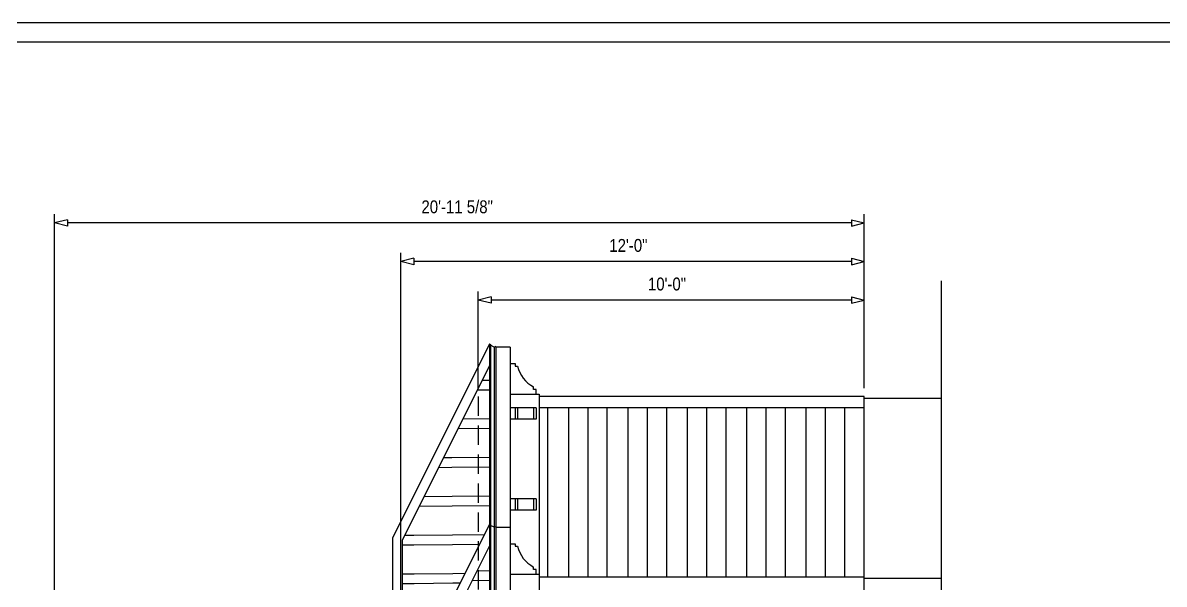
# Model space of a CAD drawing. Extents: x -175 to 1769, y -1164 to 204.
# Drawn here: x 1235.1 to 1589.8, y 29.8 to 204.4 of the extents above; entities that cross this region are included whole.
import ezdxf

# ---------------------------------------------------------------- set-up
doc = ezdxf.new("R2010")
doc.units = 0
doc.header["$LTSCALE"] = 12
doc.linetypes.add('DASHED', pattern=[0.75, 0.5, -0.25])
doc.layers.add('FRELEV', color=3, linetype='CONTINUOUS')
doc.layers.add('PAPER', color=3, linetype='CONTINUOUS')
doc.dimstyles.get("Standard").update_dxf_attribs({"dimtxt": 2.5, "dimasz": 2.5, "dimexe": 1.25, "dimexo": 0.625, "dimtad": 1, "dimcen": 2.5, "dimazin": 3, "dimtfac": 1, "dimtmove": 0, "dimatfit": 3})

# ---------------------------------------------------------------- blocks, each defined once
blk = doc.blocks.new('*D0')
at = {"layer": 'FRELEV', "color": 2, "linetype": 'CONTINUOUS'}
for p, q in [((1245.007, -219.161), (1245.007, 144.84)), ((1249.007, 143.176), (1245.007, 142.176)), ((1249.007, 141.176), (1245.007, 142.176)), ((1249.007, 143.176), (1249.007, 141.176)), ((1492.623, 142.176), (1249.007, 142.176)), ((1492.623, 143.176), (1496.623, 142.176)), ((1492.623, 143.176), (1492.623, 141.176)), ((1492.623, 141.176), (1496.623, 142.176)), ((1496.623, 90.84), (1496.623, 144.84))]:
    blk.add_line(p, q, dxfattribs=at)
at = {"layer": 'FRELEV', "color": 2, "linetype": 'CONTINUOUS', "width": 0.87}
blk.add_text('20\'-11 5/8"', height=4, dxfattribs=at).set_placement((1359.002, 145.176))
blk = doc.blocks.new('*D1')
at = {"layer": 'FRELEV', "color": 2, "linetype": 'CONTINUOUS'}
for p, q in [((1352.623, -353.5348), (1352.623, 132.84)), ((1496.623, 90.84), (1496.623, 132.84)), ((1356.623, 131.176), (1352.623, 130.176)), ((1356.623, 129.176), (1352.623, 130.176)), ((1356.623, 131.176), (1356.623, 129.176)), ((1492.623, 130.176), (1356.623, 130.176)), ((1492.623, 131.176), (1496.623, 130.176)), ((1492.623, 131.176), (1492.623, 129.176)), ((1492.623, 129.176), (1496.623, 130.176))]:
    blk.add_line(p, q, dxfattribs=at)
at = {"layer": 'FRELEV', "color": 2, "linetype": 'CONTINUOUS', "width": 0.87}
blk.add_text('12\'-0"', height=4, dxfattribs=at).set_placement((1417.386, 133.176))
blk = doc.blocks.new('*D2')
at = {"layer": 'FRELEV', "color": 2, "linetype": 'CONTINUOUS'}
for p, q in [((1376.623, 90.83993), (1376.623, 120.84)), ((1496.623, 90.84), (1496.623, 120.84)), ((1380.623, 119.176), (1376.623, 118.176)), ((1380.623, 117.176), (1376.623, 118.176)), ((1380.623, 119.176), (1380.623, 117.176)), ((1492.623, 118.176), (1380.623, 118.176)), ((1492.623, 119.176), (1496.623, 118.176)), ((1492.623, 119.176), (1492.623, 117.176)), ((1492.623, 117.176), (1496.623, 118.176))]:
    blk.add_line(p, q, dxfattribs=at)
at = {"layer": 'FRELEV', "color": 2, "linetype": 'CONTINUOUS', "width": 0.87}
blk.add_text('10\'-0"', height=4, dxfattribs=at).set_placement((1429.386, 121.176))
blk = doc.blocks.new('HCH1')
at = {"layer": 'FRELEV', "color": 1, "linetype": 'CONTINUOUS'}
for p, q in [((0, 48.65), (0, 52.5)), ((6.45, 48.65), (6.45, 52.5)), ((12.45, 48.65), (12.45, 52.5)), ((18.45, 48.65), (18.45, 52.5)), ((24.9, 48.65), (24.9, 52.5)), ((30.9, 48.65), (30.9, 52.5)), ((36.9, 48.65), (36.9, 52.5)), ((43.35, 48.65), (43.35, 52.5)), ((49.35, 48.65), (49.35, 52.5)), ((55.35, 48.65), (55.35, 52.5)), ((61.81, 48.65), (61.81, 52.5)), ((67.81, 48.65), (67.81, 52.5)), ((73.81, 48.65), (73.81, 52.5)), ((80.26, 48.65), (80.26, 52.5)), ((86.26, 48.65), (86.26, 52.5)), ((92.26, 48.65), (92.26, 52.5)), ((0, 36.48), (0, 48.79)), ((6.45, 36.48), (6.45, 48.79)), ((12.45, 36.48), (12.45, 48.79)), ((18.45, 36.48), (18.45, 48.79)), ((24.9, 36.48), (24.9, 48.79)), ((30.9, 36.48), (30.9, 48.79)), ((36.9, 36.48), (36.9, 48.79)), ((43.35, 36.48), (43.35, 48.79)), ((49.35, 36.48), (49.35, 48.79)), ((55.35, 36.48), (55.35, 48.79)), ((61.81, 36.48), (61.81, 48.79)), ((67.81, 36.48), (67.81, 48.79)), ((73.81, 36.48), (73.81, 48.79)), ((80.26, 36.48), (80.26, 48.79)), ((86.26, 36.48), (86.26, 48.79)), ((92.26, 36.48), (92.26, 48.79)), ((0, 24.32), (0, 36.63)), ((6.45, 24.32), (6.45, 36.63)), ((12.45, 24.32), (12.45, 36.63)), ((18.45, 24.32), (18.45, 36.63)), ((24.9, 24.32), (24.9, 36.63)), ((30.9, 24.32), (30.9, 36.63)), ((36.9, 24.32), (36.9, 36.63)), ((43.35, 24.32), (43.35, 36.63)), ((49.35, 24.32), (49.35, 36.63)), ((55.35, 24.32), (55.35, 36.63)), ((61.81, 24.32), (61.81, 36.63)), ((67.81, 24.32), (67.81, 36.63)), ((73.81, 24.32), (73.81, 36.63)), ((80.26, 24.32), (80.26, 36.63)), ((86.26, 24.32), (86.26, 36.63)), ((92.26, 24.32), (92.26, 36.63)), ((0, 12.15), (0, 24.47)), ((6.45, 12.15), (6.45, 24.47)), ((12.45, 12.15), (12.45, 24.47)), ((18.45, 12.15), (18.45, 24.47)), ((24.9, 12.15), (24.9, 24.47)), ((30.9, 12.15), (30.9, 24.47)), ((36.9, 12.15), (36.9, 24.47)), ((43.35, 12.15), (43.35, 24.47)), ((49.35, 12.15), (49.35, 24.47)), ((55.35, 12.15), (55.35, 24.47)), ((61.81, 12.15), (61.81, 24.47)), ((67.81, 12.15), (67.81, 24.47)), ((73.81, 12.15), (73.81, 24.47)), ((80.26, 12.15), (80.26, 24.47)), ((86.26, 12.15), (86.26, 24.47)), ((92.26, 12.15), (92.26, 24.47)), ((0, 0), (0, 12.3)), ((6.45, 0), (6.45, 12.3)), ((12.45, 0), (12.45, 12.3)), ((18.45, 0), (18.45, 12.3)), ((24.9, 0), (24.9, 12.3)), ((30.9, 0), (30.9, 12.3)), ((36.9, 0), (36.9, 12.3)), ((43.35, 0), (43.35, 12.3)), ((49.35, 0), (49.35, 12.3)), ((55.35, 0), (55.35, 12.3)), ((61.81, 0), (61.81, 12.3)), ((67.81, 0), (67.81, 12.3)), ((73.81, 0), (73.81, 12.3)), ((80.26, 0), (80.26, 12.3)), ((86.26, 0), (86.26, 12.3)), ((92.26, 0), (92.26, 12.3)), ((0, 0), (0, 0.14)), ((6.45, 0), (6.45, 0.14)), ((12.45, 0), (12.45, 0.14)), ((18.45, 0), (18.45, 0.14)), ((24.9, 0), (24.9, 0.14)), ((30.9, 0), (30.9, 0.14)), ((36.9, 0), (36.9, 0.14)), ((43.35, 0), (43.35, 0.14)), ((49.35, 0), (49.35, 0.14)), ((55.35, 0), (55.35, 0.14)), ((61.81, 0), (61.81, 0.14)), ((67.81, 0), (67.81, 0.14)), ((73.81, 0), (73.81, 0.14)), ((80.26, 0), (80.26, 0.14)), ((86.26, 0), (86.26, 0.14)), ((92.26, 0), (92.26, 0.14))]:
    blk.add_line(p, q, dxfattribs=at)
blk = doc.blocks.new('HCH22')
at = {"layer": 'FRELEV', "color": 1, "linetype": 'CONTINUOUS'}
for p, q in [((119.33, 721.07), (123.32, 721.1)), ((117.82, 718.06), (123.36, 718.1))]:
    blk.add_line(p, q, dxfattribs=at)
blk = doc.blocks.new('HCH23')
at = {"layer": 'FRELEV', "color": 1, "linetype": 'CONTINUOUS'}
for p, q in [((24.92, 96.22), (27.18, 96.24)), ((23.41, 93.21), (27.18, 93.24)), ((18.89, 84.17), (27.18, 84.24)), ((17.38, 81.15), (27.18, 81.24)), ((12.86, 72.12), (15.43, 72.14)), ((15.43, 72.14), (27.18, 72.24)), ((11.36, 69.1), (15.45, 69.14)), ((15.45, 69.14), (27.18, 69.24)), ((5.33, 57.05), (15.56, 57.14)), ((6.84, 60.06), (15.53, 60.14)), ((15.53, 60.14), (27.18, 60.24)), ((15.56, 57.14), (27.18, 57.24)), ((0.81, 48.01), (3.64, 48.03)), ((3.64, 48.03), (15.63, 48.14)), ((15.63, 48.14), (25.56, 48.22)), ((0, 45), (3.66, 45.03)), ((3.66, 45.03), (15.66, 45.14)), ((15.66, 45.14), (24.06, 45.21)), ((0, 36), (3.74, 36.03)), ((3.74, 36.03), (15.74, 36.14)), ((15.74, 36.14), (19.54, 36.17)), ((0, 33), (3.77, 33.03)), ((3.77, 33.03), (15.77, 33.14)), ((15.77, 33.14), (18.03, 33.16)), ((0, 24), (3.84, 24.03)), ((3.84, 24.03), (13.51, 24.12)), ((0, 21), (3.87, 21.03)), ((3.87, 21.03), (12, 21.11)), ((0, 12), (3.95, 12.03)), ((3.95, 12.03), (7.48, 12.07)), ((0, 9), (3.98, 9.03)), ((3.98, 9.03), (5.98, 9.05)), ((0, 0), (1.46, 0.01))]:
    blk.add_line(p, q, dxfattribs=at)

msp = doc.modelspace()

# ---------------------------------------------------------------- linework, layer by layer
at = {"layer": 'FRELEV', "color": 4, "linetype": 'CONTINUOUS'}
msp.add_line((1520.623, -991.8237), (1520.623, 124.176), dxfattribs=at)
at = {"layer": 'FRELEV', "color": 2, "linetype": 'CONTINUOUS'}
for p, q in [((1380.186, 104.5267), (1350.01, 44.1759)), ((1380.186, 104.5267), (1380.41, 104.4149)), ((1380.186, 104.5267), (1380.187, -356.1988)), ((1380.41, 104.4149), (1380.41, -356.1988)), ((1381.64, 103.5545), (1380.41, 104.1382)), ((1382.114, 103.7127), (1381.64, 103.5545)), ((1381.64, 103.5545), (1381.64, -356.1988)), ((1382.114, 103.7127), (1382.114, -356.1988)), ((1386.623, 103.4866), (1382.114, 103.4866)), ((1386.623, 103.4866), (1386.623, -356.1988)), ((1386.622, 98.42593), (1388.122, 98.42593)), ((1388.122, 98.42593), (1388.122, 97.67593)), ((1388.122, 97.67593), (1388.872, 97.67593)), ((1386.622, 88.92593), (1395.622, 88.92593)), ((1393.872, 90.42593), (1393.872, 91.17593)), ((1394.622, 90.42593), (1393.872, 90.42593)), ((1394.622, 88.92593), (1394.622, 90.42593)), ((1395.622, 88.92593), (1395.623, -356.1988)), ((1496.623, 88.176), (1395.622, 88.17593)), ((1496.623, -358.8237), (1496.623, 88.176)), ((1496.623, 87.676), (1520.622, 87.67603)), ((1394.622, 84.67593), (1386.622, 84.67593)), ((1388.122, 84.67593), (1388.122, 81.17593)), ((1388.872, 84.67593), (1388.872, 81.17593)), ((1393.872, 84.67593), (1393.872, 81.17593)), ((1394.622, 84.67593), (1394.622, 81.17593)), ((1496.623, 84.676), (1395.622, 84.67593)), ((1394.622, 81.17593), (1386.622, 81.17593)), ((1394.622, 56.37613), (1386.622, 56.37613)), ((1388.122, 56.37613), (1388.122, 52.87613)), ((1388.872, 56.37613), (1388.872, 52.87613)), ((1393.872, 56.37613), (1393.872, 52.87613)), ((1394.622, 56.37613), (1394.622, 52.87613)), ((1394.622, 52.87613), (1386.622, 52.87613)), ((1380.186, 48.52651), (1245.007, -221.825)), ((1380.186, 48.52651), (1380.41, 48.41469)), ((1381.64, 47.55434), (1380.41, 48.138)), ((1382.114, 47.71254), (1381.64, 47.55434)), ((1386.623, 47.48648), (1382.114, 47.48647)), ((1350.01, 44.1759), (1350.01, -11.82442)), ((1386.622, 42.42577), (1388.122, 42.42577)), ((1388.122, 42.42577), (1388.122, 41.67577)), ((1388.122, 41.67577), (1388.872, 41.67577)), ((1386.623, 32.92576), (1395.623, 32.92578)), ((1393.872, 34.42578), (1393.872, 35.17578)), ((1394.622, 34.42578), (1393.872, 34.42578)), ((1394.623, 32.92578), (1394.622, 34.42578)), ((1395.623, 32.17594), (1496.622, 32.176)), ((1496.623, 31.676), (1520.622, 31.67602))]:
    msp.add_line(p, q, dxfattribs=at)
at = {"layer": 'FRELEV', "color": 1, "linetype": 'CONTINUOUS'}
for p, q in [((1380.186, 97.81882), (1353.01, 43.46757)), ((1353.01, 43.46773), (1353.01, -5.82442)), ((1380.186, 41.81866), (1248.007, -222.5338))]:
    msp.add_line(p, q, dxfattribs=at)
at = {"layer": 'FRELEV', "color": 1, "linetype": 'DASHED'}
msp.add_line((1376.623, 88.17593), (1376.623, -955.8237), dxfattribs=at)
at = {"layer": 'FRELEV', "color": 2, "linetype": 'CONTINUOUS'}
for centre in [(1398.292, 99.74836), (1398.292, 43.7482)]:
    msp.add_arc(centre, 9.64447, 192.4085568, 242.7279663, dxfattribs=at)
at = {"layer": 'PAPER', "color": 4, "linetype": 'CONTINUOUS'}
for p, q in [((1769.214, 204.3781), (-174.7865, 204.3781)), ((1638.348, 198.3781), (-168.7865, 198.3781))]:
    msp.add_line(p, q, dxfattribs=at)

# ---------------------------------------------------------------- block references
at = {"layer": 'FRELEV', "color": 1, "linetype": 'CONTINUOUS'}
for name, p in [('HCH23', (1353.01, -2.92216)), ('HCH1', (1398.318, 32.17594)), ('HCH22', (1256.967, -687.0325))]:
    msp.add_blockref(name, p, dxfattribs=at)

# ---------------------------------------------------------------- dimensions: what is measured, and where the dimension line sits
at = {"layer": 'FRELEV', "color": 2, "linetype": 'CONTINUOUS'}
for base, p2, picture, middle in [((1496.623, 142.176), (1245.007, -221.825), '*D0', (1359.002, 149.176)), ((1496.623, 130.176), (1352.623, -356.1988), '*D1', (1417.386, 137.176)), ((1496.623, 118.176), (1376.623, 88.17593), '*D2', (1429.386, 125.176))]:
    dim = msp.add_linear_dim(base=base, p1=(1496.623, 88.176), p2=p2, angle=180, dimstyle='Standard', dxfattribs=at)
    dim.commit()
    dim.dimension.update_dxf_attribs({"geometry": picture, "text_midpoint": middle})

doc.saveas('drawing.dxf')
